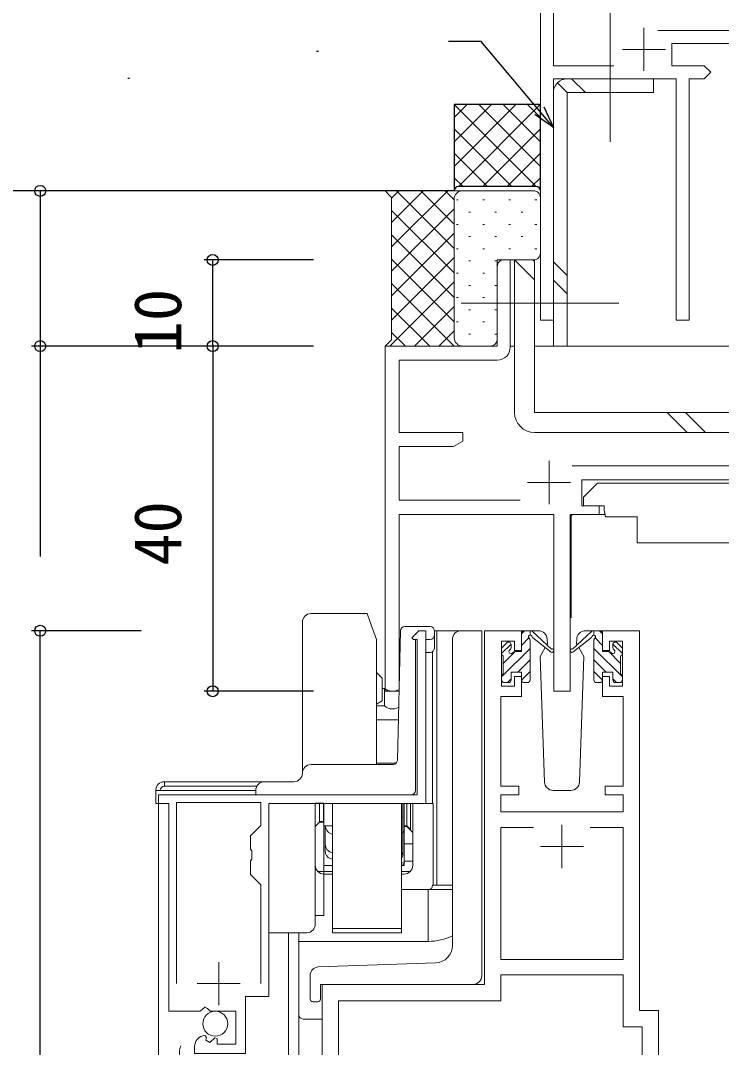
# Model space of a CAD drawing. Units: millimetres, scale not verified. Extents: x -437 to 438, y -554 to 551.
# Drawn here: x -327.1 to -245.8, y 284 to 403 of the extents above; entities that cross this region are included whole.
import ezdxf
from ezdxf.enums import TextEntityAlignment as Align

# ---------------------------------------------------------------- set-up
doc = ezdxf.new("R2010")
doc.units = ezdxf.units.MM
doc.header["$LTSCALE"] = 4
for name, color, linetype, lineweight in [('0-2_YKK_11', 1, 'Continuous', 18), ('0-3_YKK_11E', 4, 'Continuous', 18), ('0-4_YKK_12', 2, 'Continuous', 18), ('0-5_YKK_13', 4, 'Continuous', 18)]:
    doc.layers.add(name, color=color, linetype=linetype, lineweight=lineweight)
for name, color, linetype in [('0-7_YKK_D', 6, 'Continuous'), ('0-9_YSS_K', 3, 'Continuous'), ('0-A_YSS_KE', 3, 'Continuous')]:
    doc.layers.add(name, color=color, linetype=linetype)
doc.styles.add('ＭＳ ゴシック', font='')
doc.styles.get('ＭＳ ゴシック').set_extended_font_data('MS Gothic')

msp = doc.modelspace()

# ---------------------------------------------------------------- linework, layer by layer
at = {"layer": '0-2_YKK_11'}
for p, q in [((-264.826, 395.831), (-263.695, 394.7)), ((-263.172, 396.3), (-261.572, 394.7)), ((-269.795, 375.3), (-267.495, 373)), ((-267.672, 375.3), (-267.495, 375.123)), ((-265.295, 375.088), (-263.695, 373.488)), ((-265.295, 372.965), (-263.695, 371.365)), ((-252.095, 357.6), (-249.795, 355.3)), ((-249.972, 357.6), (-247.672, 355.3))]:
    msp.add_line(p, q, dxfattribs=at)
at = {"layer": '0-2_YKK_11', "color": 211}
for p, q in [((-265.795, 352), (-265.795, 347)), ((-234.092, 351.43), (-263.103, 351.43)), ((-268.295, 349.5), (-263.295, 349.5))]:
    msp.add_line(p, q, dxfattribs=at)
at = {"layer": '0-2_YKK_11', "color": 7}
for p, q in [((-264.295, 309.8), (-264.295, 304.8)), ((-266.795, 307.3), (-261.795, 307.3)), ((-304.095, 293.897), (-304.095, 288.897)), ((-306.595, 291.397), (-301.595, 291.397))]:
    msp.add_line(p, q, dxfattribs=at)
at = {"layer": '0-2_YKK_11'}
for points in [[(-263.695, 365.3), (-263.695, 394.7), (-253.695, 394.7), (-253.695, 396.3), (-263.695, 396.3)], [(-265.295, 394.7), (-265.295, 365.3), (-263.695, 365.3)], [(-214.795, 357.6), (-267.495, 357.6), (-267.495, 375.3), (-269.795, 375.3), (-269.795, 357.6)], [(-267.495, 355.3), (-214.795, 355.3), (-214.795, 334.6)]]:
    msp.add_lwpolyline(points, dxfattribs=at)
at = {"layer": '0-2_YKK_11', "color": 211}
for points in [[(-270.295, 365.17), (-270.295, 375.3), (-271.795, 375.3), (-271.795, 365.3), (-284.795, 365.3), (-284.795, 325.3), (-283.165, 325.3), (-283.165, 345.8), (-265.245, 345.8), (-265.245, 325.3), (-263.345, 325.3), (-263.345, 345.8), (-259.995, 345.8), (-259.995, 346.8), (-261.995, 346.8), (-261.995, 349.8), (-235.195, 349.8)], [(-269.145, 347.43), (-283.165, 347.43), (-283.165, 353.67), (-276.886, 353.67), (-275.795, 354.3), (-275.795, 355.3), (-283.165, 355.3), (-283.165, 363.67), (-271.795, 363.67)]]:
    msp.add_lwpolyline(points, dxfattribs=at)
at = {"layer": '0-2_YKK_11', "color": 7}
for points in [[(-306.895, 284.101), (-306.895, 283.297), (-300.995, 283.297), (-300.995, 289.897), (-298.295, 289.897), (-298.295, 312.297), (-280.095, 312.297), (-280.095, 332.297), (-280.895, 332.297), (-281.695, 331.497), (-281.495, 331.297), (-281.095, 331.297), (-281.095, 313.297)], [(-255.295, 288.3), (-255.295, 332.3), (-259.595, 332.3), (-259.595, 330), (-258.795, 330), (-258.795, 331.1), (-257.295, 331.1), (-257.295, 325.9), (-258.795, 325.9), (-258.795, 327), (-259.595, 327), (-259.595, 324.7), (-257.195, 324.7), (-257.195, 314.3), (-259.295, 314.3), (-259.295, 313.3), (-257.195, 313.3), (-257.195, 311.3), (-271.395, 311.3), (-271.395, 313.3), (-269.295, 313.3), (-269.295, 314.3), (-271.395, 314.3), (-271.395, 324.7), (-268.995, 324.7), (-268.995, 327), (-269.795, 327), (-269.795, 325.9), (-271.295, 325.9), (-271.295, 331.1), (-269.795, 331.1), (-269.795, 330), (-268.995, 330), (-268.995, 332.3), (-273.295, 332.3), (-273.295, 291.3), (-292.095, 291.3), (-292.095, 268.3)], [(-281.095, 313.297), (-311.095, 313.297), (-311.095, 312.297), (-309.895, 312.297), (-309.895, 288.197), (-306.264, 288.197), (-305.723, 288.65), (-305.395, 288.497), (-305.095, 288.197), (-302.095, 288.197), (-302.095, 284.397), (-304.295, 284.397), (-304.295, 285.03), (-304.542, 285.132), (-305.119, 284.555), (-305.587, 284.826), (-305.502, 285.145), (-305.713, 285.396)], [(-299.195, 291.397), (-299.195, 302.847), (-300.395, 304.047), (-300.395, 305.626), (-300.252, 305.817), (-300.252, 306.776), (-300.395, 306.967), (-300.395, 308.547), (-299.195, 309.747), (-299.195, 312.397), (-308.995, 312.397), (-308.995, 291.397)], [(-261.009, 309.5), (-257.195, 309.5), (-257.195, 294.2), (-271.395, 294.2), (-271.395, 309.5), (-267.581, 309.5)], [(-290.095, 273.3), (-290.795, 273.3), (-290.795, 274.3), (-290.195, 275.949), (-290.195, 289.4), (-271.395, 289.4), (-271.395, 292.4), (-257.195, 292.4), (-257.195, 286.4), (-254.995, 286.4), (-254.995, 275.949), (-254.395, 274.3), (-254.395, 273.3), (-255.095, 273.3), (-255.095, 268.3), (-253.095, 268.3), (-253.095, 288.3), (-255.295, 288.3)]]:
    msp.add_lwpolyline(points, dxfattribs=at)
at = {"layer": '0-2_YKK_11'}
for centre, radius, start, end in [((-263.695, 394.7), 1.6, 90, 180), ((-267.495, 357.6), 2.3, 180, 270)]:
    msp.add_arc(centre, radius, start, end, dxfattribs=at)
at = {"layer": '0-2_YKK_11', "color": 211}
msp.add_arc((-271.795, 365.17), 1.5, 270.00001, 359.99999, dxfattribs=at)
at = {"layer": '0-2_YKK_11', "color": 7}
msp.add_arc((-305.595, 284.101), 1.3, 95.2159, 180.00002, dxfattribs=at)
at = {"layer": '0-3_YKK_11E'}
for p, q in [((-254.795, 402.2), (-254.795, 397.2)), ((-253.195, 401.9), (-220.395, 401.9)), ((-257.295, 399.7), (-252.295, 399.7))]:
    msp.add_line(p, q, dxfattribs=at)
for points in [[(-222.045, 400.4), (-251.545, 400.4), (-251.545, 397.8), (-247.795, 397.8), (-247.045, 397.05), (-247.795, 396.3), (-249.545, 396.3), (-249.545, 368.3), (-251.045, 368.3), (-251.045, 396.3), (-265.295, 396.3), (-265.295, 368.3), (-266.795, 368.3), (-266.795, 413.3)], [(-266.795, 413.3), (-260.795, 413.3), (-260.795, 411.8), (-265.295, 411.8), (-265.295, 397.8), (-258.274, 397.8)]]:
    msp.add_lwpolyline(points, dxfattribs=at)
at = {"layer": '0-4_YKK_12'}
for p, q in [((-284.795, 365.3), (-284.795, 325.544)), ((-269.795, 365.3), (-270.295, 365.3)), ((-214.795, 365.3), (-267.495, 365.3)), ((-311.095, 136.605), (-311.095, 312.497)), ((-295.995, 136.605), (-295.995, 297.297)), ((-294.795, 297.297), (-294.795, 136.605)), ((-292.095, 291.3), (-292.095, 136.605))]:
    msp.add_line(p, q, dxfattribs=at)
msp.add_arc((-306.936, 283.492), 1.718, 155.62975, 240.79746, dxfattribs=at)
at = {"layer": '0-5_YKK_13'}
for p, q in [((-258.695, 389), (-258.695, 420.5)), ((-277.549, 383.3), (-284.045, 376.804)), ((-280.378, 383.3), (-284.045, 379.633)), ((-283.206, 383.3), (-284.045, 382.461)), ((-276.795, 376.613), (-283.482, 383.3)), ((-276.795, 379.442), (-280.654, 383.3)), ((-276.795, 382.27), (-277.825, 383.3)), ((-276.795, 382.363), (-276.795, 366.3)), ((-276.795, 382.363), (-276.795, 366.3)), ((-276.515, 382.25), (-276.315, 382.25)), ((-267.596, 383.3), (-275.92, 383.3)), ((-273.485, 382.25), (-273.285, 382.25)), ((-270.455, 382.25), (-270.255, 382.25)), ((-267.425, 382.25), (-267.225, 382.25)), ((-266.795, 376.1), (-266.795, 382.514)), ((-276.795, 381.226), (-284.045, 373.976)), ((-276.795, 373.785), (-284.045, 381.034)), ((-275.1, 380.835), (-274.9, 380.835)), ((-272.07, 380.835), (-271.87, 380.835)), ((-269.04, 380.835), (-268.84, 380.835)), ((-276.515, 379.42), (-276.315, 379.42)), ((-273.485, 379.42), (-273.285, 379.42)), ((-270.455, 379.42), (-270.255, 379.42)), ((-267.425, 379.42), (-267.225, 379.42)), ((-276.795, 378.397), (-284.045, 371.148)), ((-276.795, 370.956), (-284.045, 378.206)), ((-275.1, 378.005), (-274.9, 378.005)), ((-272.07, 378.005), (-271.87, 378.005)), ((-269.04, 378.005), (-268.84, 378.005)), ((-276.515, 376.59), (-276.315, 376.59)), ((-273.485, 376.59), (-273.285, 376.59)), ((-270.455, 376.59), (-270.255, 376.59)), ((-267.425, 376.59), (-267.225, 376.59)), ((-276.795, 375.569), (-284.045, 368.319)), ((-276.795, 368.128), (-284.045, 375.378)), ((-275.1, 375.175), (-274.9, 375.175)), ((-272.07, 375.175), (-271.87, 375.175)), ((-270.995, 375.3), (-267.595, 375.3)), ((-271.795, 366.1), (-271.795, 374.5)), ((-276.795, 372.741), (-284.236, 365.3)), ((-276.515, 373.76), (-276.315, 373.76)), ((-273.485, 373.76), (-273.285, 373.76)), ((-276.796, 365.3), (-284.045, 372.549)), ((-275.1, 372.345), (-274.9, 372.345)), ((-272.07, 372.345), (-271.87, 372.345)), ((-276.515, 370.93), (-276.315, 370.93)), ((-275.995, 370.295), (-257.685, 370.295)), ((-273.485, 370.93), (-273.285, 370.93)), ((-279.624, 365.3), (-284.045, 369.721)), ((-276.795, 369.912), (-281.407, 365.3)), ((-275.1, 369.515), (-274.9, 369.515)), ((-272.07, 369.515), (-271.87, 369.515)), ((-276.515, 368.1), (-276.315, 368.1)), ((-273.485, 368.1), (-273.285, 368.1)), ((-282.453, 365.3), (-284.045, 366.892)), ((-276.795, 367.084), (-278.579, 365.3)), ((-275.1, 366.685), (-274.9, 366.685)), ((-272.07, 366.685), (-271.87, 366.685)), ((-275.795, 365.3), (-284.795, 365.3)), ((-275.795, 365.3), (-272.595, 365.3)), ((-260.192, 349.4), (-261.792, 347.8)), ((-260.192, 349.4), (-236.992, 349.4)), ((-261.792, 347.8), (-261.792, 346.8)), ((-261.792, 346.8), (-259.392, 346.8)), ((-263.242, 345.5), (-263.242, 333.8)), ((-262.942, 345.8), (-259.304, 345.8)), ((-259.251, 345.5), (-255.592, 345.5)), ((-286.887, 334.297), (-293.395, 334.297)), ((-286.523, 333.297), (-286.887, 334.297)), ((-294.395, 333.297), (-294.395, 315.797)), ((-283.383, 317.285), (-283.007, 332.309)), ((-282.232, 332.797), (-282.507, 332.797)), ((-282.276, 332.797), (-282.507, 332.797)), ((-279.595, 332.797), (-282.232, 332.797)), ((-279.095, 331.797), (-279.095, 332.297)), ((-278.795, 332.297), (-279.095, 332.294)), ((-275.495, 332.297), (-278.795, 332.297)), ((-278.795, 302.797), (-278.795, 332.297)), ((-273.595, 332.3), (-275.995, 332.3)), ((-273.595, 292.3), (-273.595, 332.3)), ((-267.008, 332.3), (-269.995, 332.3)), ((-268.995, 331.961), (-268.656, 332.3)), ((-268.695, 332.3), (-267.904, 332.3)), ((-267.995, 331.8), (-267.995, 332.3)), ((-267.711, 332.229), (-265.529, 330.182)), ((-260.879, 332.229), (-263.062, 330.182)), ((-258.595, 332.3), (-261.582, 332.3)), ((-259.895, 332.3), (-260.686, 332.3)), ((-260.595, 331.8), (-260.595, 332.3)), ((-259.595, 331.961), (-259.934, 332.3)), ((-281.295, 313.797), (-281.295, 331.297)), ((-280.095, 331.297), (-279.595, 331.297)), ((-280.095, 330.297), (-280.095, 331.297)), ((-279.095, 330.297), (-279.095, 331.797)), ((-276.995, 295.808), (-276.995, 331.3)), ((-268.995, 330.614), (-268.143, 331.466)), ((-267.995, 326.6), (-267.995, 331.2)), ((-265.561, 329.837), (-267.701, 331.534)), ((-263.029, 329.837), (-260.889, 331.534)), ((-260.595, 326.6), (-260.595, 331.2)), ((-259.595, 330.614), (-260.447, 331.466)), ((-271.295, 329.661), (-270.2, 330.756)), ((-271.295, 326.967), (-267.995, 330.267)), ((-271.295, 329.6), (-271.295, 330.2)), ((-271.207, 330.412), (-270.707, 330.912)), ((-271.095, 328.514), (-269.709, 329.9)), ((-270.195, 330.7), (-270.195, 330.361)), ((-266.237, 330.373), (-266.837, 329.333)), ((-262.53, 330.68), (-262.6, 330.8)), ((-261.752, 329.333), (-262.353, 330.373)), ((-257.295, 326.967), (-260.595, 330.267)), ((-257.495, 328.514), (-258.881, 329.9)), ((-258.395, 330.7), (-258.395, 330.361)), ((-257.295, 329.661), (-258.39, 330.756)), ((-257.383, 330.412), (-257.883, 330.912)), ((-257.295, 329.6), (-257.295, 330.2)), ((-271.095, 327.3), (-271.095, 329.4)), ((-269.415, 327.5), (-267.995, 328.92)), ((-266.837, 329.333), (-266.329, 314.765)), ((-262.261, 314.765), (-261.752, 329.333)), ((-259.175, 327.5), (-260.595, 328.92)), ((-257.495, 327.3), (-257.495, 329.4)), ((-285.795, 327.45), (-285.145, 326.8)), ((-270.195, 327.5), (-270.195, 326.6)), ((-270.195, 327.5), (-268.995, 327.5)), ((-268.995, 327.5), (-268.995, 326.6)), ((-268.994, 326.574), (-267.995, 327.573)), ((-259.597, 326.574), (-260.595, 327.573)), ((-258.395, 327.5), (-259.595, 327.5)), ((-259.595, 327.5), (-259.595, 326.6)), ((-258.395, 327.5), (-258.395, 326.6)), ((-271.295, 326.6), (-271.295, 327.1)), ((-270.495, 326.3), (-270.995, 326.3)), ((-270.615, 326.3), (-270.195, 326.72)), ((-268.295, 326.3), (-268.695, 326.3)), ((-260.295, 326.3), (-259.895, 326.3)), ((-257.975, 326.3), (-258.395, 326.72)), ((-258.095, 326.3), (-257.595, 326.3)), ((-257.295, 326.6), (-257.295, 327.1)), ((-285.145, 325.6), (-284.878, 325.6)), ((-285.795, 323.788), (-285.145, 324.163)), ((-285.795, 323.586), (-284.878, 323.586)), ((-285.795, 321.985), (-283.265, 321.985)), ((-283.825, 316.797), (-293.395, 316.797)), ((-285.795, 316.944), (-283.745, 316.944)), ((-298.795, 314.794), (-310.395, 314.797)), ((-310.395, 314.797), (-310.395, 314.297)), ((-310.395, 314.297), (-299.659, 314.297)), ((-295.395, 314.797), (-298.795, 314.797)), ((-311.395, 313.797), (-310.895, 313.797)), ((-311.395, 313.797), (-311.395, 312.297)), ((-299.795, 313.797), (-310.895, 313.797)), ((-298.795, 313.297), (-281.795, 313.297)), ((-281.595, 313.338), (-281.595, 313.297)), ((-265.329, 313.8), (-263.261, 313.8)), ((-311.095, 312.297), (-311.395, 312.297)), ((-298.295, 311.997), (-298.295, 299.297)), ((-291.895, 312.3), (-292.895, 312.3)), ((-292.895, 312.297), (-292.895, 299.3)), ((-292.895, 299.297), (-292.895, 312.297)), ((-292.395, 312.297), (-292.395, 310.1)), ((-291.895, 312.297), (-291.895, 299.3)), ((-290.895, 297.797), (-290.895, 312.297)), ((-282.895, 312.297), (-282.895, 297.797)), ((-282.745, 310.7), (-282.745, 312.297)), ((-282.595, 312.297), (-282.595, 305.1)), ((-282.295, 312.297), (-282.295, 309.6)), ((-281.845, 312.297), (-281.845, 309.25)), ((-281.595, 312.297), (-281.595, 305.1)), ((-279.295, 312.297), (-279.228, 312.297)), ((-292.395, 310.1), (-292.895, 309.6)), ((-292.395, 310.1), (-291.895, 310.1)), ((-290.895, 309.7), (-291.895, 309.7)), ((-291.745, 309.7), (-291.745, 307.556)), ((-282.745, 310.7), (-282.895, 310.7)), ((-282.745, 309.225), (-282.745, 310.7)), ((-282.295, 309.7), (-282.595, 309.7)), ((-282.595, 309.6), (-282.295, 309.6)), ((-282.295, 309.6), (-281.595, 308.9)), ((-282.745, 309.225), (-282.745, 306.771)), ((-282.595, 309.2), (-282.595, 305.271)), ((-291.745, 306.771), (-291.745, 307.556)), ((-281.595, 307.6), (-282.595, 307.6)), ((-282.745, 306.434), (-282.745, 306.771)), ((-291.895, 305.1), (-290.895, 305.1)), ((-282.895, 305.1), (-282.595, 305.1)), ((-281.595, 305.6), (-282.595, 305.6)), ((-292.609, 304.4), (-290.895, 304.4)), ((-290.895, 304.1), (-291.895, 304.1)), ((-282.895, 304.4), (-281.881, 304.4)), ((-282.595, 304.1), (-282.895, 304.1)), ((-279.295, 302.797), (-279.228, 302.797)), ((-276.995, 302.797), (-278.795, 302.797)), ((-279.795, 302.297), (-282.895, 302.297)), ((-276.995, 302.297), (-279.795, 302.297)), ((-279.795, 302.297), (-279.795, 296.297)), ((-298.295, 299.297), (-298.295, 297.297)), ((-291.895, 299.3), (-292.895, 299.3)), ((-292.895, 299.297), (-292.895, 298.297)), ((-290.895, 297.797), (-290.895, 297.297)), ((-282.895, 297.797), (-290.895, 297.797)), ((-298.295, 297.297), (-293.895, 297.297)), ((-294.795, 297.294), (-294.795, 296.297)), ((-279.795, 296.297), (-294.795, 296.297)), ((-294.795, 296.297), (-294.795, 287.797)), ((-278.925, 293.809), (-292.53, 293.334)), ((-293.495, 289.6), (-293.495, 292.334)), ((-292.295, 289.6), (-292.295, 291.3)), ((-274.595, 291.3), (-292.295, 291.3)), ((-293.195, 289.3), (-292.595, 289.3)), ((-294.295, 287.297), (-292.095, 287.297))]:
    msp.add_line(p, q, dxfattribs=at)
for points in [[(-284.795, 365.3), (-284.045, 366.05), (-284.045, 382.549), (-284.795, 383.3)], [(-284.795, 365.3), (-284.045, 366.05), (-284.045, 382.549), (-284.795, 383.3), (-275.92, 383.3)], [(-259.392, 346.8), (-259.392, 346.3), (-259.251, 345.5)], [(-255.592, 345.5), (-255.592, 342.5), (-240.933, 342.5)], [(-285.795, 316.797), (-285.795, 331.297), (-286.523, 333.297)], [(-269.734, 329.9), (-268.995, 329.9), (-268.995, 332)], [(-266.009, 331.335), (-265.99, 330.8), (-266.06, 330.68)], [(-262.531, 330.681), (-262.6, 330.8), (-262.581, 331.335)], [(-258.856, 329.9), (-259.595, 329.9), (-259.595, 332)], [(-280.095, 330.297), (-280.095, 329.797), (-279.595, 329.797)], [(-279.295, 329.894), (-279.295, 312.297), (-280.095, 312.297), (-280.095, 329.794)], [(-285.145, 324.163), (-285.145, 325.8), (-285.145, 326.8)], [(-284.878, 323.586), (-284.878, 324.22), (-284.878, 325.6)], [(-284.878, 323.586), (-284.671, 323.441), (-284.444, 323.332), (-284.202, 323.263), (-283.951, 323.239), (-283.7, 323.261), (-283.457, 323.327), (-283.229, 323.434)], [(-283.467, 317.019), (-283.601, 316.964), (-283.745, 316.944)], [(-299.795, 313.797), (-299.795, 313.297), (-298.795, 313.297)], [(-291.945, 312.297), (-291.945, 310.2), (-292.395, 310.2)], [(-282.595, 309.2), (-282.595, 312.297), (-282.595, 305.271)], [(-282.295, 312.297), (-282.295, 309.7), (-281.845, 309.25)], [(-279.228, 312.297), (-279.228, 302.797), (-278.795, 302.797)], [(-290.895, 308.702), (-291.063, 308.748), (-291.22, 308.827), (-291.359, 308.932), (-291.479, 309.059), (-291.578, 309.204), (-291.654, 309.361), (-291.707, 309.528), (-291.736, 309.7)], [(-291.745, 307.556), (-291.729, 307.379), (-291.683, 307.208), (-291.606, 307.048), (-291.503, 306.904), (-291.376, 306.78), (-291.229, 306.681), (-291.067, 306.609), (-290.895, 306.568)], [(-290.895, 305.816), (-291.163, 305.887), (-291.399, 306.036), (-291.585, 306.244), (-291.705, 306.496), (-291.745, 306.771)], [(-282.745, 306.771), (-282.763, 306.632), (-282.815, 306.501), (-282.895, 306.385)], [(-282.745, 306.434), (-282.762, 306.246), (-282.812, 306.064), (-282.895, 305.893)], [(-290.895, 297.297), (-282.895, 297.297), (-282.895, 297.797)]]:
    msp.add_lwpolyline(points, dxfattribs=at)
msp.add_circle((-304.495, 286.747), 1.45, dxfattribs=at)
for centre, radius, start, end in [((-275.856, 382.363), 0.939, 93.88962, 180), ((-275.856, 382.363), 0.939, 93.88962, 180), ((-267.572, 382.523), 0.777, 359.30019, 91.77993), ((-271.041, 374.546), 0.755, 86.49624, 183.50376), ((-267.595, 376.1), 0.8, 270, 0.00159), ((-275.795, 366.3), 1, 180, 270), ((-275.795, 366.3), 1, 180, 270), ((-272.595, 366.1), 0.8, 270, 0), ((-262.942, 345.5), 0.3, 90, 180), ((-293.395, 333.297), 1, 90, 180), ((-282.507, 332.297), 0.5, 90, 178.59347), ((-279.595, 332.297), 0.5, 0, 90), ((-275.995, 331.3), 1, 90, 180), ((-268.695, 332), 0.3, 90, 180), ((-267.904, 332), 0.3, 49.89741, 90), ((-267.008, 331.3), 1, 2, 90), ((-261.582, 331.3), 1, 90, 178), ((-260.686, 332), 0.3, 90, 130.10259), ((-259.895, 332), 0.3, 0, 90), ((-280.623, 331.297), 1, 177.38647, 178.36342), ((-279.595, 331.797), 0.5, 270, 0), ((-270.495, 330.7), 0.3, 0, 135), ((-267.995, 331.6), 0.2, 20.88332, 233.1301), ((-268.295, 331.2), 0.3, 0, 53.1301), ((-267.528, 331.778), 0.3, 200.88332, 234.62002), ((-261.063, 331.778), 0.3, 305.37998, 339.11668), ((-260.595, 331.6), 0.2, 306.8699, 159.11668), ((-260.295, 331.2), 0.3, 126.8699, 180), ((-258.095, 330.7), 0.3, 45, 180), ((-279.595, 330.297), 0.5, 270, 0), ((-270.995, 330.2), 0.3, 135, 180), ((-270.195, 329.9), 0.25, 123.05573, 326.94427), ((-270.495, 330.361), 0.3, 303.05573, 0), ((-269.734, 329.6), 0.3, 90, 146.94427), ((-265.445, 330), 0.2, 234.62002, 114.62002), ((-263.145, 330), 0.2, 65.37998, 305.37998), ((-258.856, 329.6), 0.3, 33.05573, 90), ((-258.395, 329.9), 0.25, 213.05573, 56.94427), ((-258.095, 330.361), 0.3, 180, 236.94427), ((-257.595, 330.2), 0.3, 0, 45), ((-271.095, 329.6), 0.2, 180, 270), ((-257.495, 329.6), 0.2, 270, 0), ((-271.095, 327.1), 0.2, 90, 180), ((-270.995, 326.6), 0.3, 180, 270), ((-270.495, 326.6), 0.3, 270, 0), ((-268.695, 326.6), 0.3, 180, 270), ((-268.295, 326.6), 0.3, 270, 0), ((-260.295, 326.6), 0.3, 180, 270), ((-259.895, 326.6), 0.3, 270, 0), ((-258.095, 326.6), 0.3, 180, 270), ((-257.595, 326.6), 0.3, 270, 0), ((-257.495, 327.1), 0.2, 0, 90), ((-283.945, 326.9), 1.6, 234.34091, 298.65952), ((-293.395, 315.797), 1, 90, 180), ((-283.883, 317.297), 0.5, 270.0285, 358.1907), ((-295.395, 315.797), 1, 270, 0), ((-310.395, 313.797), 1, 90, 180), ((-310.395, 313.797), 0.5, 90, 180), ((-298.795, 313.797), 1, 90, 180), ((-265.329, 314.8), 1, 182, 270), ((-263.261, 314.8), 1, 270, 358), ((-281.795, 313.797), 0.5, 270, 0), ((-282.945, 309.2), 0.35, 278.21321, 0), ((-291.895, 305.1), 1, 180, 270), ((-282.595, 305.1), 1, 270, 0), ((-279.795, 302.797), 0.5, 270, 0), ((-293.895, 298.297), 1, 270, 0), ((-279.795, 302.797), 6.5, 270, 295.51635), ((-278.995, 295.808), 2, 272, 0), ((-292.495, 292.334), 1, 92, 180), ((-274.595, 292.3), 1, 270, 0), ((-293.195, 289.6), 0.3, 180, 270), ((-292.595, 289.6), 0.3, 270, 0), ((-294.295, 287.797), 0.5, 180, 270)]:
    msp.add_arc(centre, radius, start, end, dxfattribs=at)
msp.add_ellipse((-283.095, 305.271), major_axis=(0.5, 0), ratio=0.34202, start_param=5.1239058, end_param=7.4424648, dxfattribs=at)
at = {"layer": '0-7_YKK_D'}
for p, q in [((-293.095, 383.3), (-325.795, 383.3)), ((-293.095, 375.3), (-305.795, 375.3)), ((-304.795, 365.3), (-304.795, 375.3)), ((-293.095, 365.3), (-325.795, 365.3)), ((-293.095, 365.3), (-305.795, 365.3)), ((-293.095, 365.3), (-305.795, 365.3)), ((-304.795, 365.3), (-304.795, 325.3)), ((-313.095, 332.3), (-325.795, 332.3)), ((-324.795, 268.3), (-324.795, 332.3)), ((-293.095, 325.3), (-305.795, 325.3))]:
    msp.add_line(p, q, dxfattribs=at)
for points in [[(-265.295, 390.655), (-266.934, 392.609), (-273.652, 400.615), (-277.452, 400.615)], [(-266.411, 393.048), (-265.295, 390.655), (-267.457, 392.169)], [(-324.795, 383.3), (-324.795, 365.3), (-324.795, 340.895)]]:
    msp.add_lwpolyline(points, dxfattribs=at)
for centre in [(-324.795, 383.3), (-304.795, 375.3), (-324.795, 365.3), (-304.795, 365.3), (-304.795, 365.3), (-324.795, 332.3), (-304.795, 325.3)]:
    msp.add_circle(centre, 0.637, dxfattribs=at)
at = {"layer": '0-9_YSS_K'}
for p, q in [((-292.745, 399.481), (-292.545, 399.481)), ((-314.648, 396.352), (-314.448, 396.352)), ((-276.795, 388.972), (-272.466, 393.3)), ((-276.795, 386.143), (-269.638, 393.3)), ((-276.795, 391.8), (-275.295, 393.3)), ((-276.78, 393.3), (-267.28, 383.8)), ((-276.31, 383.8), (-266.81, 393.3)), ((-273.952, 393.3), (-266.795, 386.143)), ((-271.123, 393.3), (-266.795, 388.972)), ((-268.295, 393.3), (-266.795, 391.8)), ((-276.795, 390.486), (-270.109, 383.8)), ((-273.481, 383.8), (-266.795, 390.486)), ((-276.795, 387.658), (-272.937, 383.8)), ((-270.653, 383.8), (-266.795, 387.658)), ((-276.795, 384.829), (-275.765, 383.8)), ((-267.824, 383.8), (-266.795, 384.829)), ((-267.295, 383.8), (-276.295, 383.8)), ((-276.795, 383.315), (-276.795, 383.315)), ((-266.795, 383.315), (-266.795, 383.315))]:
    msp.add_line(p, q, dxfattribs=at)
for centre, start, end in [((-276.295, 383.3), 90, 180), ((-267.295, 383.3), 0, 90)]:
    msp.add_arc(centre, 0.5, start, end, dxfattribs=at)
at = {"layer": '0-A_YSS_KE'}
msp.add_lwpolyline([(-266.795, 383.3), (-266.795, 393.3), (-276.795, 393.3), (-276.795, 383.3), (-341.8, 383.3)], dxfattribs=at)

# ---------------------------------------------------------------- texts
at = {"layer": '0-7_YKK_D', "style": 'ＭＳ ゴシック'}
for s, p in [('10', (-306.795, 364.462)), ('40', (-306.795, 339.845))]:
    msp.add_text(s, height=5.499, rotation=90, dxfattribs=at).set_placement(p, align=Align.BOTTOM_LEFT)

doc.saveas('drawing.dxf')
